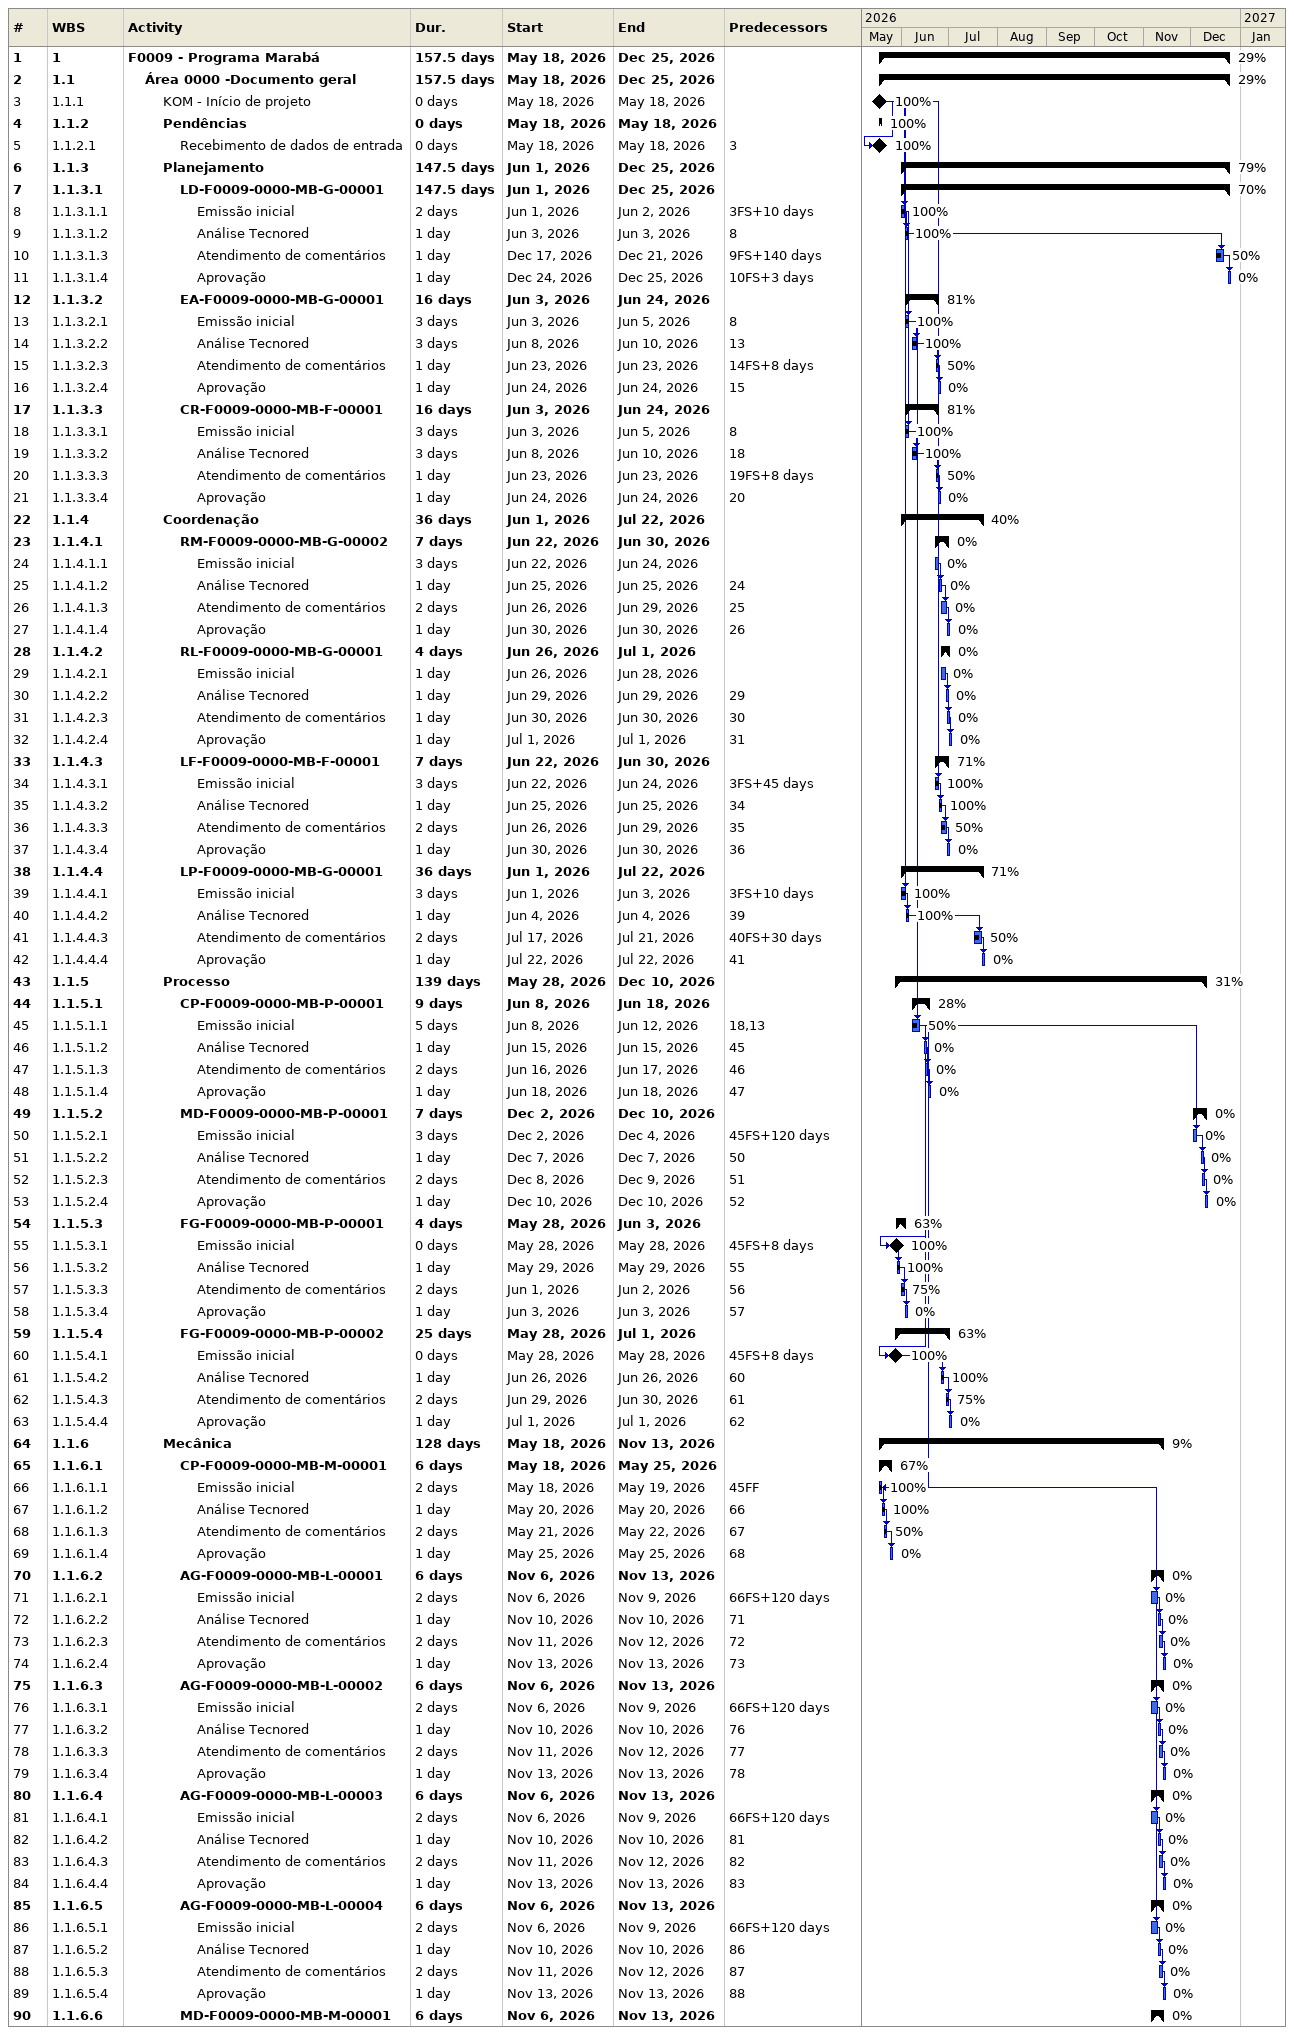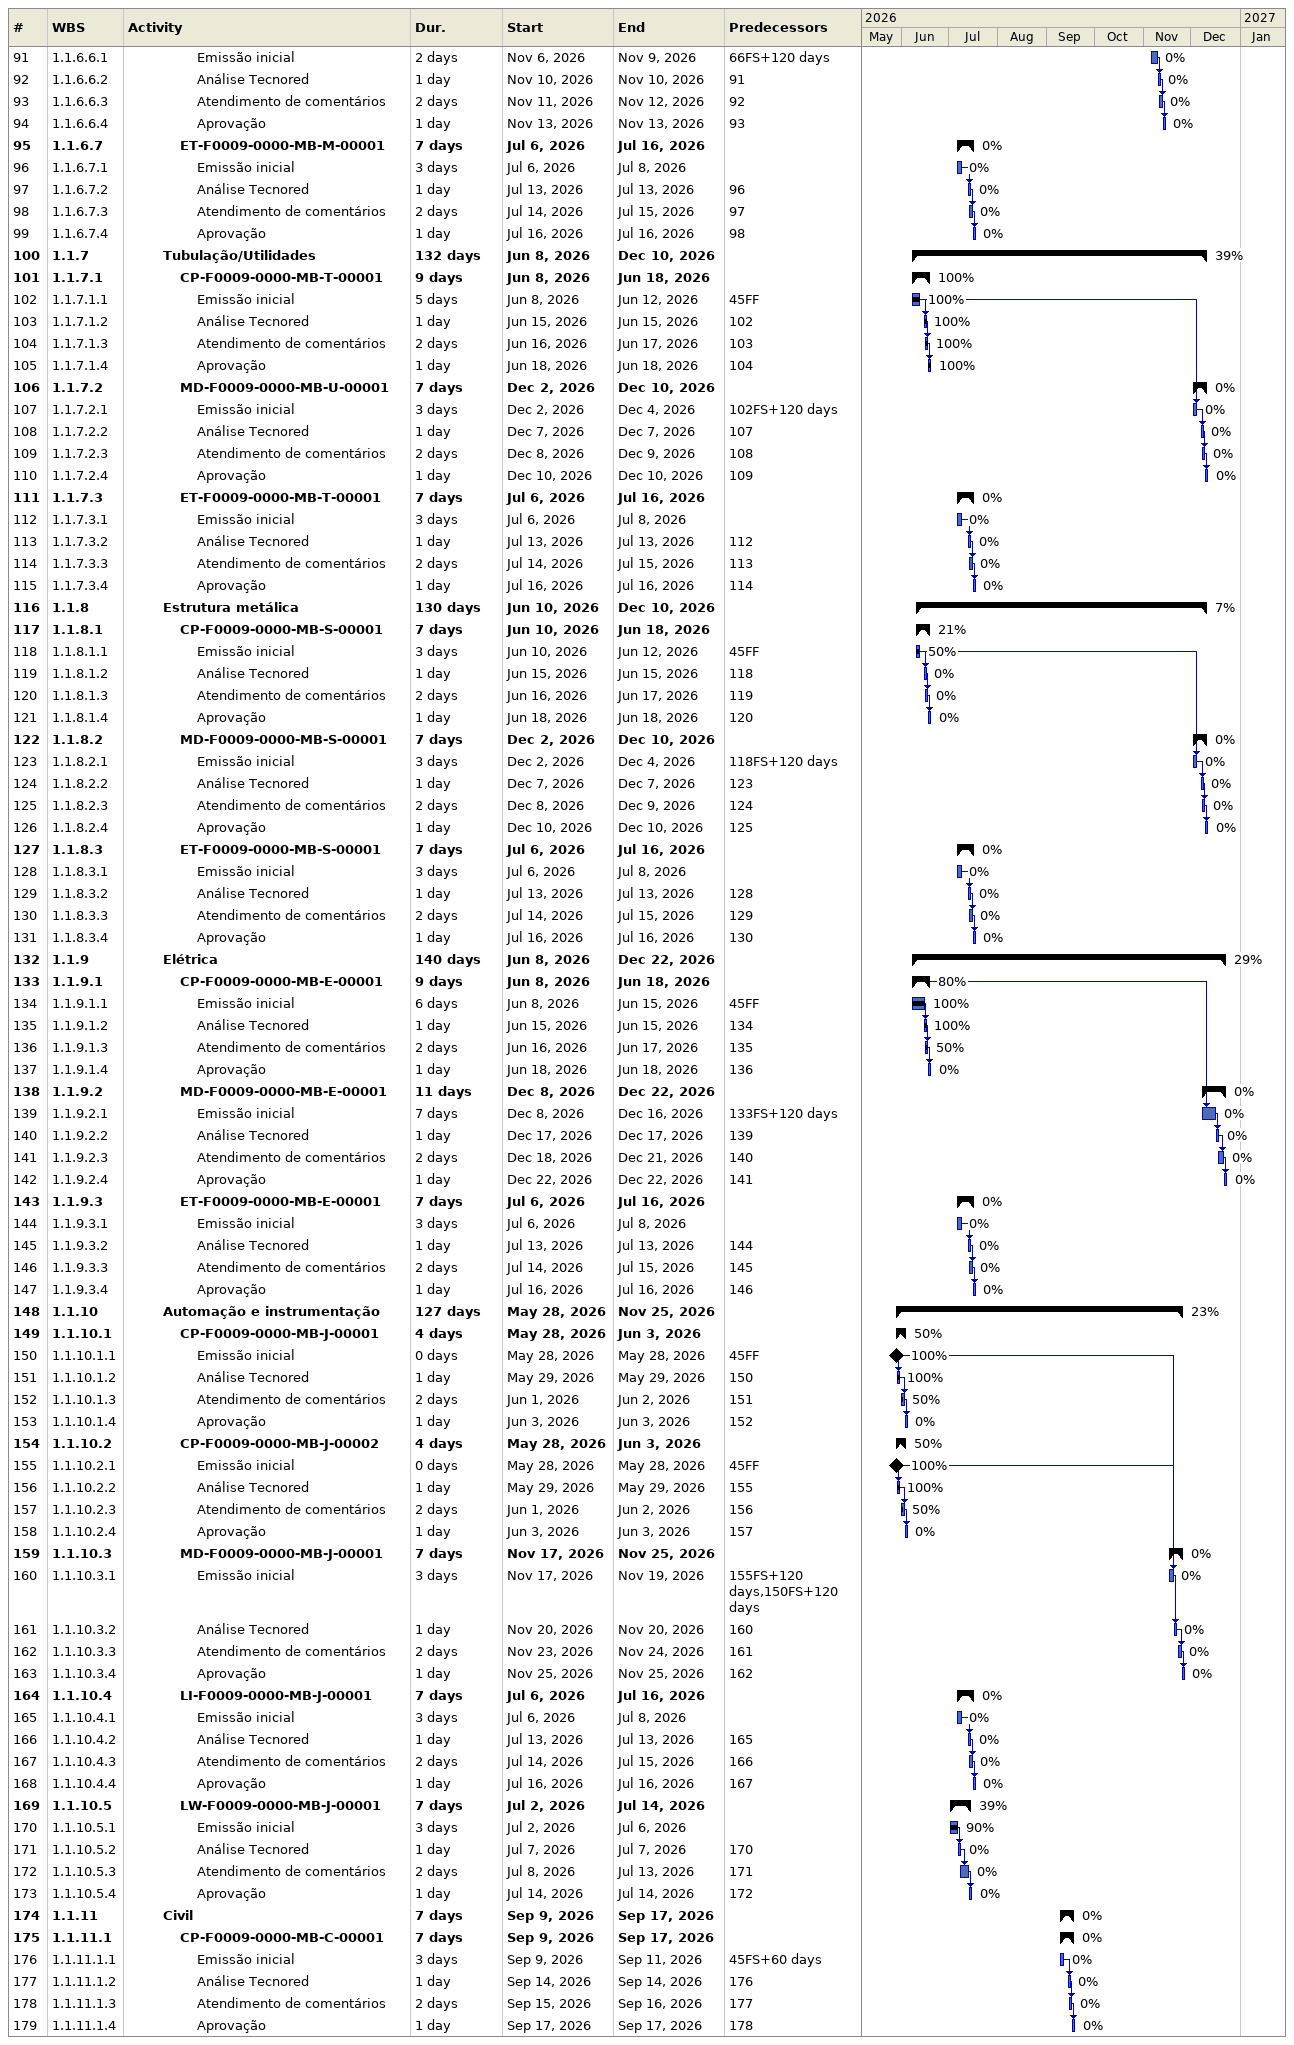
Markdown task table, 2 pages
| ID | WBS | Task | Duration | Start | Finish | Predecessors | % complete |
|---|---|---|---|---|---|---|---|
| 1 | 1 | **F0009 - Programa Marabá** | 157.5d | 2026-05-18 | 2026-12-25 |  | 29 |
| 2 | 1.1 | **Área 0000 -Documento geral** | 157.5d | 2026-05-18 | 2026-12-25 |  | 29 |
| 3 | 1.1.1 | KOM - Início de projeto | 0d | 2026-05-18 | 2026-05-18 |  | 100 |
| 4 | 1.1.2 | **Pendências** | 0d | 2026-05-18 | 2026-05-18 |  | 100 |
| 5 | 1.1.2.1 | Recebimento de dados de entrada | 0d | 2026-05-18 | 2026-05-18 | 3 | 100 |
| 6 | 1.1.3 | **Planejamento** | 147.5d | 2026-06-01 | 2026-12-25 |  | 79 |
| 7 | 1.1.3.1 | **LD-F0009-0000-MB-G-00001** | 147.5d | 2026-06-01 | 2026-12-25 |  | 70 |
| 8 | 1.1.3.1.1 | Emissão inicial | 2d | 2026-06-01 | 2026-06-02 | 3FS+10d | 100 |
| 9 | 1.1.3.1.2 | Análise Tecnored | 1d | 2026-06-03 | 2026-06-03 | 8 | 100 |
| 10 | 1.1.3.1.3 | Atendimento de comentários | 1d | 2026-12-17 | 2026-12-21 | 9FS+140d | 50 |
| 11 | 1.1.3.1.4 | Aprovação | 1d | 2026-12-24 | 2026-12-25 | 10FS+3d | 0 |
| 12 | 1.1.3.2 | **EA-F0009-0000-MB-G-00001** | 16d | 2026-06-03 | 2026-06-24 |  | 81 |
| 13 | 1.1.3.2.1 | Emissão inicial | 3d | 2026-06-03 | 2026-06-05 | 8 | 100 |
| 14 | 1.1.3.2.2 | Análise Tecnored | 3d | 2026-06-08 | 2026-06-10 | 13 | 100 |
| 15 | 1.1.3.2.3 | Atendimento de comentários | 1d | 2026-06-23 | 2026-06-23 | 14FS+8d | 50 |
| 16 | 1.1.3.2.4 | Aprovação | 1d | 2026-06-24 | 2026-06-24 | 15 | 0 |
| 17 | 1.1.3.3 | **CR-F0009-0000-MB-F-00001** | 16d | 2026-06-03 | 2026-06-24 |  | 81 |
| 18 | 1.1.3.3.1 | Emissão inicial | 3d | 2026-06-03 | 2026-06-05 | 8 | 100 |
| 19 | 1.1.3.3.2 | Análise Tecnored | 3d | 2026-06-08 | 2026-06-10 | 18 | 100 |
| 20 | 1.1.3.3.3 | Atendimento de comentários | 1d | 2026-06-23 | 2026-06-23 | 19FS+8d | 50 |
| 21 | 1.1.3.3.4 | Aprovação | 1d | 2026-06-24 | 2026-06-24 | 20 | 0 |
| 22 | 1.1.4 | **Coordenação** | 36d | 2026-06-01 | 2026-07-22 |  | 40 |
| 23 | 1.1.4.1 | **RM-F0009-0000-MB-G-00002** | 7d | 2026-06-22 | 2026-06-30 |  | 0 |
| 24 | 1.1.4.1.1 | Emissão inicial | 3d | 2026-06-22 | 2026-06-24 |  | 0 |
| 25 | 1.1.4.1.2 | Análise Tecnored | 1d | 2026-06-25 | 2026-06-25 | 24 | 0 |
| 26 | 1.1.4.1.3 | Atendimento de comentários | 2d | 2026-06-26 | 2026-06-29 | 25 | 0 |
| 27 | 1.1.4.1.4 | Aprovação | 1d | 2026-06-30 | 2026-06-30 | 26 | 0 |
| 28 | 1.1.4.2 | **RL-F0009-0000-MB-G-00001** | 4d | 2026-06-26 | 2026-07-01 |  | 0 |
| 29 | 1.1.4.2.1 | Emissão inicial | 1d | 2026-06-26 | 2026-06-28 |  | 0 |
| 30 | 1.1.4.2.2 | Análise Tecnored | 1d | 2026-06-29 | 2026-06-29 | 29 | 0 |
| 31 | 1.1.4.2.3 | Atendimento de comentários | 1d | 2026-06-30 | 2026-06-30 | 30 | 0 |
| 32 | 1.1.4.2.4 | Aprovação | 1d | 2026-07-01 | 2026-07-01 | 31 | 0 |
| 33 | 1.1.4.3 | **LF-F0009-0000-MB-F-00001** | 7d | 2026-06-22 | 2026-06-30 |  | 71 |
| 34 | 1.1.4.3.1 | Emissão inicial | 3d | 2026-06-22 | 2026-06-24 | 3FS+45d | 100 |
| 35 | 1.1.4.3.2 | Análise Tecnored | 1d | 2026-06-25 | 2026-06-25 | 34 | 100 |
| 36 | 1.1.4.3.3 | Atendimento de comentários | 2d | 2026-06-26 | 2026-06-29 | 35 | 50 |
| 37 | 1.1.4.3.4 | Aprovação | 1d | 2026-06-30 | 2026-06-30 | 36 | 0 |
| 38 | 1.1.4.4 | **LP-F0009-0000-MB-G-00001** | 36d | 2026-06-01 | 2026-07-22 |  | 71 |
| 39 | 1.1.4.4.1 | Emissão inicial | 3d | 2026-06-01 | 2026-06-03 | 3FS+10d | 100 |
| 40 | 1.1.4.4.2 | Análise Tecnored | 1d | 2026-06-04 | 2026-06-04 | 39 | 100 |
| 41 | 1.1.4.4.3 | Atendimento de comentários | 2d | 2026-07-17 | 2026-07-21 | 40FS+30d | 50 |
| 42 | 1.1.4.4.4 | Aprovação | 1d | 2026-07-22 | 2026-07-22 | 41 | 0 |
| 43 | 1.1.5 | **Processo** | 139d | 2026-05-28 | 2026-12-10 |  | 31 |
| 44 | 1.1.5.1 | **CP-F0009-0000-MB-P-00001** | 9d | 2026-06-08 | 2026-06-18 |  | 28 |
| 45 | 1.1.5.1.1 | Emissão inicial | 5d | 2026-06-08 | 2026-06-12 | 18, 13 | 50 |
| 46 | 1.1.5.1.2 | Análise Tecnored | 1d | 2026-06-15 | 2026-06-15 | 45 | 0 |
| 47 | 1.1.5.1.3 | Atendimento de comentários | 2d | 2026-06-16 | 2026-06-17 | 46 | 0 |
| 48 | 1.1.5.1.4 | Aprovação | 1d | 2026-06-18 | 2026-06-18 | 47 | 0 |
| 49 | 1.1.5.2 | **MD-F0009-0000-MB-P-00001** | 7d | 2026-12-02 | 2026-12-10 |  | 0 |
| 50 | 1.1.5.2.1 | Emissão inicial | 3d | 2026-12-02 | 2026-12-04 | 45FS+120d | 0 |
| 51 | 1.1.5.2.2 | Análise Tecnored | 1d | 2026-12-07 | 2026-12-07 | 50 | 0 |
| 52 | 1.1.5.2.3 | Atendimento de comentários | 2d | 2026-12-08 | 2026-12-09 | 51 | 0 |
| 53 | 1.1.5.2.4 | Aprovação | 1d | 2026-12-10 | 2026-12-10 | 52 | 0 |
| 54 | 1.1.5.3 | **FG-F0009-0000-MB-P-00001** | 4d | 2026-05-28 | 2026-06-03 |  | 63 |
| 55 | 1.1.5.3.1 | Emissão inicial | 0d | 2026-05-28 | 2026-05-28 | 45FS+8d | 100 |
| 56 | 1.1.5.3.2 | Análise Tecnored | 1d | 2026-05-29 | 2026-05-29 | 55 | 100 |
| 57 | 1.1.5.3.3 | Atendimento de comentários | 2d | 2026-06-01 | 2026-06-02 | 56 | 75 |
| 58 | 1.1.5.3.4 | Aprovação | 1d | 2026-06-03 | 2026-06-03 | 57 | 0 |
| 59 | 1.1.5.4 | **FG-F0009-0000-MB-P-00002** | 25d | 2026-05-28 | 2026-07-01 |  | 63 |
| 60 | 1.1.5.4.1 | Emissão inicial | 0d | 2026-05-28 | 2026-05-28 | 45FS+8d | 100 |
| 61 | 1.1.5.4.2 | Análise Tecnored | 1d | 2026-06-26 | 2026-06-26 | 60 | 100 |
| 62 | 1.1.5.4.3 | Atendimento de comentários | 2d | 2026-06-29 | 2026-06-30 | 61 | 75 |
| 63 | 1.1.5.4.4 | Aprovação | 1d | 2026-07-01 | 2026-07-01 | 62 | 0 |
| 64 | 1.1.6 | **Mecânica** | 128d | 2026-05-18 | 2026-11-13 |  | 9 |
| 65 | 1.1.6.1 | **CP-F0009-0000-MB-M-00001** | 6d | 2026-05-18 | 2026-05-25 |  | 67 |
| 66 | 1.1.6.1.1 | Emissão inicial | 2d | 2026-05-18 | 2026-05-19 | 45FF | 100 |
| 67 | 1.1.6.1.2 | Análise Tecnored | 1d | 2026-05-20 | 2026-05-20 | 66 | 100 |
| 68 | 1.1.6.1.3 | Atendimento de comentários | 2d | 2026-05-21 | 2026-05-22 | 67 | 50 |
| 69 | 1.1.6.1.4 | Aprovação | 1d | 2026-05-25 | 2026-05-25 | 68 | 0 |
| 70 | 1.1.6.2 | **AG-F0009-0000-MB-L-00001** | 6d | 2026-11-06 | 2026-11-13 |  | 0 |
| 71 | 1.1.6.2.1 | Emissão inicial | 2d | 2026-11-06 | 2026-11-09 | 66FS+120d | 0 |
| 72 | 1.1.6.2.2 | Análise Tecnored | 1d | 2026-11-10 | 2026-11-10 | 71 | 0 |
| 73 | 1.1.6.2.3 | Atendimento de comentários | 2d | 2026-11-11 | 2026-11-12 | 72 | 0 |
| 74 | 1.1.6.2.4 | Aprovação | 1d | 2026-11-13 | 2026-11-13 | 73 | 0 |
| 75 | 1.1.6.3 | **AG-F0009-0000-MB-L-00002** | 6d | 2026-11-06 | 2026-11-13 |  | 0 |
| 76 | 1.1.6.3.1 | Emissão inicial | 2d | 2026-11-06 | 2026-11-09 | 66FS+120d | 0 |
| 77 | 1.1.6.3.2 | Análise Tecnored | 1d | 2026-11-10 | 2026-11-10 | 76 | 0 |
| 78 | 1.1.6.3.3 | Atendimento de comentários | 2d | 2026-11-11 | 2026-11-12 | 77 | 0 |
| 79 | 1.1.6.3.4 | Aprovação | 1d | 2026-11-13 | 2026-11-13 | 78 | 0 |
| 80 | 1.1.6.4 | **AG-F0009-0000-MB-L-00003** | 6d | 2026-11-06 | 2026-11-13 |  | 0 |
| 81 | 1.1.6.4.1 | Emissão inicial | 2d | 2026-11-06 | 2026-11-09 | 66FS+120d | 0 |
| 82 | 1.1.6.4.2 | Análise Tecnored | 1d | 2026-11-10 | 2026-11-10 | 81 | 0 |
| 83 | 1.1.6.4.3 | Atendimento de comentários | 2d | 2026-11-11 | 2026-11-12 | 82 | 0 |
| 84 | 1.1.6.4.4 | Aprovação | 1d | 2026-11-13 | 2026-11-13 | 83 | 0 |
| 85 | 1.1.6.5 | **AG-F0009-0000-MB-L-00004** | 6d | 2026-11-06 | 2026-11-13 |  | 0 |
| 86 | 1.1.6.5.1 | Emissão inicial | 2d | 2026-11-06 | 2026-11-09 | 66FS+120d | 0 |
| 87 | 1.1.6.5.2 | Análise Tecnored | 1d | 2026-11-10 | 2026-11-10 | 86 | 0 |
| 88 | 1.1.6.5.3 | Atendimento de comentários | 2d | 2026-11-11 | 2026-11-12 | 87 | 0 |
| 89 | 1.1.6.5.4 | Aprovação | 1d | 2026-11-13 | 2026-11-13 | 88 | 0 |
| 90 | 1.1.6.6 | **MD-F0009-0000-MB-M-00001** | 6d | 2026-11-06 | 2026-11-13 |  | 0 |
| 91 | 1.1.6.6.1 | Emissão inicial | 2d | 2026-11-06 | 2026-11-09 | 66FS+120d | 0 |
| 92 | 1.1.6.6.2 | Análise Tecnored | 1d | 2026-11-10 | 2026-11-10 | 91 | 0 |
| 93 | 1.1.6.6.3 | Atendimento de comentários | 2d | 2026-11-11 | 2026-11-12 | 92 | 0 |
| 94 | 1.1.6.6.4 | Aprovação | 1d | 2026-11-13 | 2026-11-13 | 93 | 0 |
| 95 | 1.1.6.7 | **ET-F0009-0000-MB-M-00001** | 7d | 2026-07-06 | 2026-07-16 |  | 0 |
| 96 | 1.1.6.7.1 | Emissão inicial | 3d | 2026-07-06 | 2026-07-08 |  | 0 |
| 97 | 1.1.6.7.2 | Análise Tecnored | 1d | 2026-07-13 | 2026-07-13 | 96 | 0 |
| 98 | 1.1.6.7.3 | Atendimento de comentários | 2d | 2026-07-14 | 2026-07-15 | 97 | 0 |
| 99 | 1.1.6.7.4 | Aprovação | 1d | 2026-07-16 | 2026-07-16 | 98 | 0 |
| 100 | 1.1.7 | **Tubulação/Utilidades** | 132d | 2026-06-08 | 2026-12-10 |  | 39 |
| 101 | 1.1.7.1 | **CP-F0009-0000-MB-T-00001** | 9d | 2026-06-08 | 2026-06-18 |  | 100 |
| 102 | 1.1.7.1.1 | Emissão inicial | 5d | 2026-06-08 | 2026-06-12 | 45FF | 100 |
| 103 | 1.1.7.1.2 | Análise Tecnored | 1d | 2026-06-15 | 2026-06-15 | 102 | 100 |
| 104 | 1.1.7.1.3 | Atendimento de comentários | 2d | 2026-06-16 | 2026-06-17 | 103 | 100 |
| 105 | 1.1.7.1.4 | Aprovação | 1d | 2026-06-18 | 2026-06-18 | 104 | 100 |
| 106 | 1.1.7.2 | **MD-F0009-0000-MB-U-00001** | 7d | 2026-12-02 | 2026-12-10 |  | 0 |
| 107 | 1.1.7.2.1 | Emissão inicial | 3d | 2026-12-02 | 2026-12-04 | 102FS+120d | 0 |
| 108 | 1.1.7.2.2 | Análise Tecnored | 1d | 2026-12-07 | 2026-12-07 | 107 | 0 |
| 109 | 1.1.7.2.3 | Atendimento de comentários | 2d | 2026-12-08 | 2026-12-09 | 108 | 0 |
| 110 | 1.1.7.2.4 | Aprovação | 1d | 2026-12-10 | 2026-12-10 | 109 | 0 |
| 111 | 1.1.7.3 | **ET-F0009-0000-MB-T-00001** | 7d | 2026-07-06 | 2026-07-16 |  | 0 |
| 112 | 1.1.7.3.1 | Emissão inicial | 3d | 2026-07-06 | 2026-07-08 |  | 0 |
| 113 | 1.1.7.3.2 | Análise Tecnored | 1d | 2026-07-13 | 2026-07-13 | 112 | 0 |
| 114 | 1.1.7.3.3 | Atendimento de comentários | 2d | 2026-07-14 | 2026-07-15 | 113 | 0 |
| 115 | 1.1.7.3.4 | Aprovação | 1d | 2026-07-16 | 2026-07-16 | 114 | 0 |
| 116 | 1.1.8 | **Estrutura metálica** | 130d | 2026-06-10 | 2026-12-10 |  | 7 |
| 117 | 1.1.8.1 | **CP-F0009-0000-MB-S-00001** | 7d | 2026-06-10 | 2026-06-18 |  | 21 |
| 118 | 1.1.8.1.1 | Emissão inicial | 3d | 2026-06-10 | 2026-06-12 | 45FF | 50 |
| 119 | 1.1.8.1.2 | Análise Tecnored | 1d | 2026-06-15 | 2026-06-15 | 118 | 0 |
| 120 | 1.1.8.1.3 | Atendimento de comentários | 2d | 2026-06-16 | 2026-06-17 | 119 | 0 |
| 121 | 1.1.8.1.4 | Aprovação | 1d | 2026-06-18 | 2026-06-18 | 120 | 0 |
| 122 | 1.1.8.2 | **MD-F0009-0000-MB-S-00001** | 7d | 2026-12-02 | 2026-12-10 |  | 0 |
| 123 | 1.1.8.2.1 | Emissão inicial | 3d | 2026-12-02 | 2026-12-04 | 118FS+120d | 0 |
| 124 | 1.1.8.2.2 | Análise Tecnored | 1d | 2026-12-07 | 2026-12-07 | 123 | 0 |
| 125 | 1.1.8.2.3 | Atendimento de comentários | 2d | 2026-12-08 | 2026-12-09 | 124 | 0 |
| 126 | 1.1.8.2.4 | Aprovação | 1d | 2026-12-10 | 2026-12-10 | 125 | 0 |
| 127 | 1.1.8.3 | **ET-F0009-0000-MB-S-00001** | 7d | 2026-07-06 | 2026-07-16 |  | 0 |
| 128 | 1.1.8.3.1 | Emissão inicial | 3d | 2026-07-06 | 2026-07-08 |  | 0 |
| 129 | 1.1.8.3.2 | Análise Tecnored | 1d | 2026-07-13 | 2026-07-13 | 128 | 0 |
| 130 | 1.1.8.3.3 | Atendimento de comentários | 2d | 2026-07-14 | 2026-07-15 | 129 | 0 |
| 131 | 1.1.8.3.4 | Aprovação | 1d | 2026-07-16 | 2026-07-16 | 130 | 0 |
| 132 | 1.1.9 | **Elétrica** | 140d | 2026-06-08 | 2026-12-22 |  | 29 |
| 133 | 1.1.9.1 | **CP-F0009-0000-MB-E-00001** | 9d | 2026-06-08 | 2026-06-18 |  | 80 |
| 134 | 1.1.9.1.1 | Emissão inicial | 6d | 2026-06-08 | 2026-06-15 | 45FF | 100 |
| 135 | 1.1.9.1.2 | Análise Tecnored | 1d | 2026-06-15 | 2026-06-15 | 134 | 100 |
| 136 | 1.1.9.1.3 | Atendimento de comentários | 2d | 2026-06-16 | 2026-06-17 | 135 | 50 |
| 137 | 1.1.9.1.4 | Aprovação | 1d | 2026-06-18 | 2026-06-18 | 136 | 0 |
| 138 | 1.1.9.2 | **MD-F0009-0000-MB-E-00001** | 11d | 2026-12-08 | 2026-12-22 |  | 0 |
| 139 | 1.1.9.2.1 | Emissão inicial | 7d | 2026-12-08 | 2026-12-16 | 133FS+120d | 0 |
| 140 | 1.1.9.2.2 | Análise Tecnored | 1d | 2026-12-17 | 2026-12-17 | 139 | 0 |
| 141 | 1.1.9.2.3 | Atendimento de comentários | 2d | 2026-12-18 | 2026-12-21 | 140 | 0 |
| 142 | 1.1.9.2.4 | Aprovação | 1d | 2026-12-22 | 2026-12-22 | 141 | 0 |
| 143 | 1.1.9.3 | **ET-F0009-0000-MB-E-00001** | 7d | 2026-07-06 | 2026-07-16 |  | 0 |
| 144 | 1.1.9.3.1 | Emissão inicial | 3d | 2026-07-06 | 2026-07-08 |  | 0 |
| 145 | 1.1.9.3.2 | Análise Tecnored | 1d | 2026-07-13 | 2026-07-13 | 144 | 0 |
| 146 | 1.1.9.3.3 | Atendimento de comentários | 2d | 2026-07-14 | 2026-07-15 | 145 | 0 |
| 147 | 1.1.9.3.4 | Aprovação | 1d | 2026-07-16 | 2026-07-16 | 146 | 0 |
| 148 | 1.1.10 | **Automação e instrumentação** | 127d | 2026-05-28 | 2026-11-25 |  | 23 |
| 149 | 1.1.10.1 | **CP-F0009-0000-MB-J-00001** | 4d | 2026-05-28 | 2026-06-03 |  | 50 |
| 150 | 1.1.10.1.1 | Emissão inicial | 0d | 2026-05-28 | 2026-05-28 | 45FF | 100 |
| 151 | 1.1.10.1.2 | Análise Tecnored | 1d | 2026-05-29 | 2026-05-29 | 150 | 100 |
| 152 | 1.1.10.1.3 | Atendimento de comentários | 2d | 2026-06-01 | 2026-06-02 | 151 | 50 |
| 153 | 1.1.10.1.4 | Aprovação | 1d | 2026-06-03 | 2026-06-03 | 152 | 0 |
| 154 | 1.1.10.2 | **CP-F0009-0000-MB-J-00002** | 4d | 2026-05-28 | 2026-06-03 |  | 50 |
| 155 | 1.1.10.2.1 | Emissão inicial | 0d | 2026-05-28 | 2026-05-28 | 45FF | 100 |
| 156 | 1.1.10.2.2 | Análise Tecnored | 1d | 2026-05-29 | 2026-05-29 | 155 | 100 |
| 157 | 1.1.10.2.3 | Atendimento de comentários | 2d | 2026-06-01 | 2026-06-02 | 156 | 50 |
| 158 | 1.1.10.2.4 | Aprovação | 1d | 2026-06-03 | 2026-06-03 | 157 | 0 |
| 159 | 1.1.10.3 | **MD-F0009-0000-MB-J-00001** | 7d | 2026-11-17 | 2026-11-25 |  | 0 |
| 160 | 1.1.10.3.1 | Emissão inicial | 3d | 2026-11-17 | 2026-11-19 | 155FS+120d, 150FS+120d | 0 |
| 161 | 1.1.10.3.2 | Análise Tecnored | 1d | 2026-11-20 | 2026-11-20 | 160 | 0 |
| 162 | 1.1.10.3.3 | Atendimento de comentários | 2d | 2026-11-23 | 2026-11-24 | 161 | 0 |
| 163 | 1.1.10.3.4 | Aprovação | 1d | 2026-11-25 | 2026-11-25 | 162 | 0 |
| 164 | 1.1.10.4 | **LI-F0009-0000-MB-J-00001** | 7d | 2026-07-06 | 2026-07-16 |  | 0 |
| 165 | 1.1.10.4.1 | Emissão inicial | 3d | 2026-07-06 | 2026-07-08 |  | 0 |
| 166 | 1.1.10.4.2 | Análise Tecnored | 1d | 2026-07-13 | 2026-07-13 | 165 | 0 |
| 167 | 1.1.10.4.3 | Atendimento de comentários | 2d | 2026-07-14 | 2026-07-15 | 166 | 0 |
| 168 | 1.1.10.4.4 | Aprovação | 1d | 2026-07-16 | 2026-07-16 | 167 | 0 |
| 169 | 1.1.10.5 | **LW-F0009-0000-MB-J-00001** | 7d | 2026-07-02 | 2026-07-14 |  | 39 |
| 170 | 1.1.10.5.1 | Emissão inicial | 3d | 2026-07-02 | 2026-07-06 |  | 90 |
| 171 | 1.1.10.5.2 | Análise Tecnored | 1d | 2026-07-07 | 2026-07-07 | 170 | 0 |
| 172 | 1.1.10.5.3 | Atendimento de comentários | 2d | 2026-07-08 | 2026-07-13 | 171 | 0 |
| 173 | 1.1.10.5.4 | Aprovação | 1d | 2026-07-14 | 2026-07-14 | 172 | 0 |
| 174 | 1.1.11 | **Civil** | 7d | 2026-09-09 | 2026-09-17 |  | 0 |
| 175 | 1.1.11.1 | **CP-F0009-0000-MB-C-00001** | 7d | 2026-09-09 | 2026-09-17 |  | 0 |
| 176 | 1.1.11.1.1 | Emissão inicial | 3d | 2026-09-09 | 2026-09-11 | 45FS+60d | 0 |
| 177 | 1.1.11.1.2 | Análise Tecnored | 1d | 2026-09-14 | 2026-09-14 | 176 | 0 |
| 178 | 1.1.11.1.3 | Atendimento de comentários | 2d | 2026-09-15 | 2026-09-16 | 177 | 0 |
| 179 | 1.1.11.1.4 | Aprovação | 1d | 2026-09-17 | 2026-09-17 | 178 | 0 |
